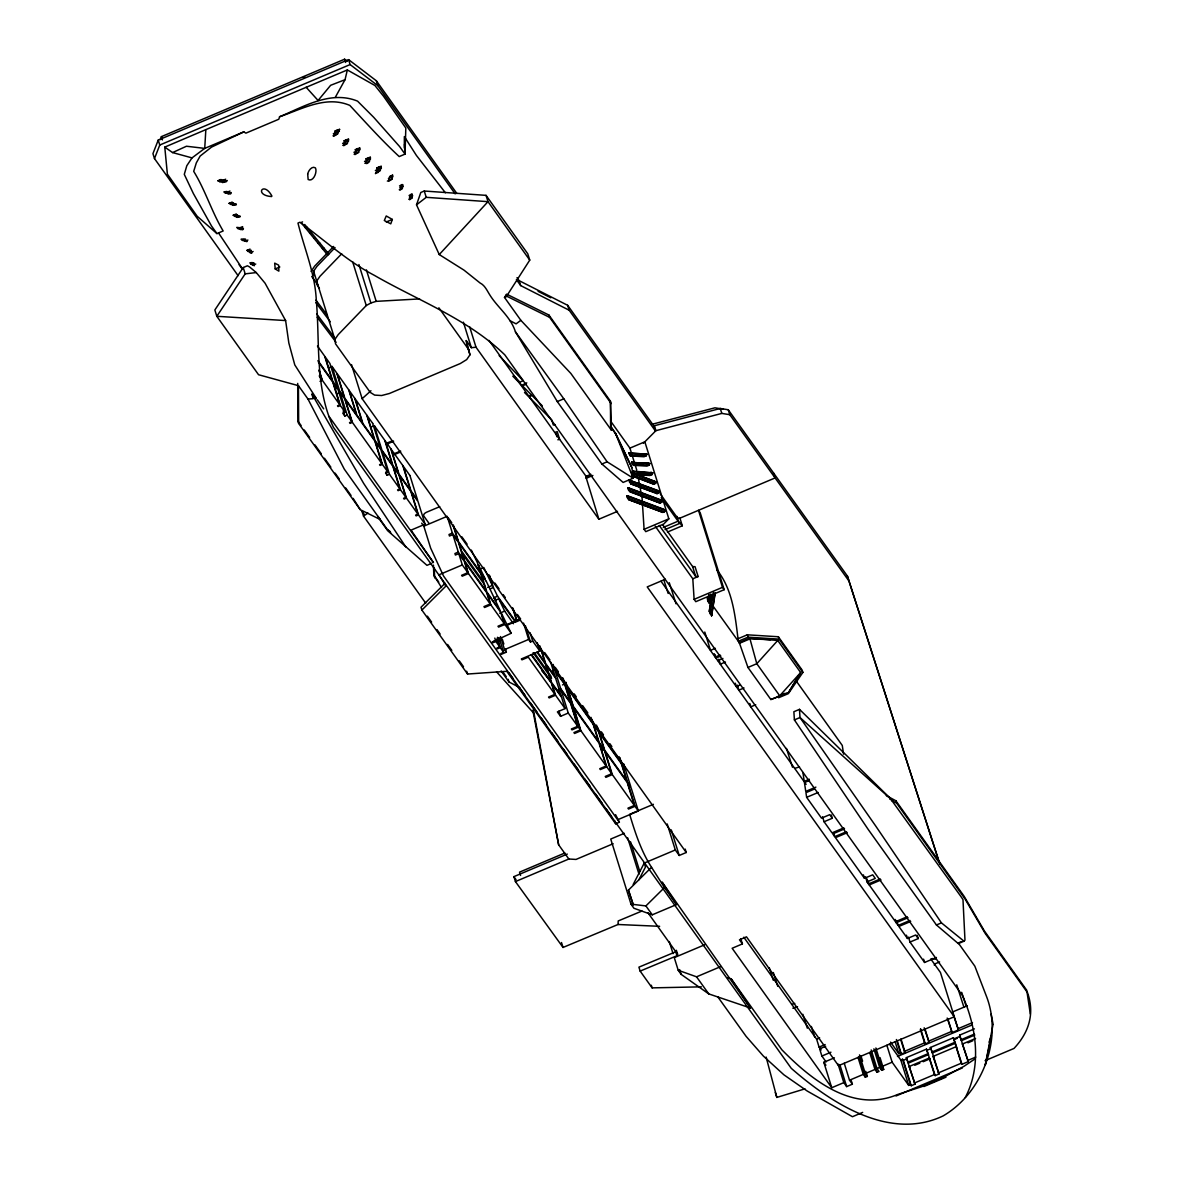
<?xml version="1.0" encoding="UTF-8"?>
<svg xmlns="http://www.w3.org/2000/svg" width="1184" height="1184" viewBox="0 0 1184 1184"><rect width="100%" height="100%" fill="white"/><g stroke="black" fill="none" stroke-linecap="round" stroke-linejoin="round"><path stroke-width="1.5" d="M628.719 453.043L646.967 454.153L646.227 455.81L644.022 456.743L630.288 455.899L628.719 453.043L646.967 454.153M630.288 455.899L640.796 455.914M631.634 462.411L649.883 463.521L649.158 465.179L646.938 466.111L633.159 465.282L631.634 462.411L649.883 463.521M404.321 148.03L404.366 136.589L416.383 155.4L445.391 192.77M567.299 854.078L513.886 876.648L515.425 881.577L563.036 947.452L618.018 924.497L618.226 920.945L641.98 911.029M404.528 144.3L405.032 154.112L405.816 128.02L383.512 96.23L374.928 85.5L347.341 69.945L205.838 129.633L204.728 148.385L192.015 157.886L186.806 165.73L184.29 174.359L193.347 193.495L211.551 226.04L216.953 233.603L223.169 230.969C211.758 211.98 205.424 190.372 193.702 171.354L196.322 162.874L200.14 156.066L211.507 147.112L243.83 131.868L245.858 133.156L278.817 119.229L279.572 116.757C303.77 106.708 330.706 90.162 357.538 101.128L373.67 117.275L399.615 146.55L405.032 154.112L399.215 156.569C381.855 140.511 366.004 122.766 349.783 105.376C325.822 95.268 302.068 109.091 279.572 116.757M338.032 129.648L335.649 131.794L333.651 136.323L337.588 133.91L339.586 129.382L334.998 130.921M965.3 1097.464C981.891 1065.985 976.489 1027.135 962.518 995.685L504.813 354.86C467.636 318.881 418.485 300.721 374.351 275.354C347.119 261.087 324.549 240.1 299.952 222.237L297.983 223.066C304.288 248.522 314.988 273.193 316.276 299.892C320.065 342.561 314.678 387.286 333.414 427.291L791.252 1068.308C830.561 1102.733 889.569 1141.465 943.13 1115.905C982.498 1092.95 1003.248 1038.531 986.198 995.64L974.846 966.174L958.285 942.967L961.082 941.783M710.622 595.078L709.172 603.085L707.825 601.206L708.861 594.338M709.172 603.085L710.489 594.205M715.195 593.391L711.569 615.858L709.275 611.432L711.836 594.264M712.013 594.812L709.275 611.432M710.237 613.978L713.523 592.089M711.569 615.858L715.018 592.888M992.991 1024.782L985.325 1064.756L990.15 1042.024M377.977 516.416L380.301 519.554L360.232 509.638L298.664 423.443L298.442 385.673L258.556 374.736L216.805 316.291L214.852 309.971L243.223 267.54L247.412 265.778L249.602 266.948L256.262 272.572L265.053 283.183L285.625 320.598L288.837 343.005L294.786 364.924L316.35 398.475M610.456 401.213L610.604 426.344L615.488 433.166L631.916 467.695L633.174 478.188L623.124 482.436L601.901 464.01L557.294 401.568L515.44 331.846C510.733 316.853 497.902 307.825 490.013 295.26C487.186 290.924 484.966 285.344 480.068 282.991L464.024 270.159L439.249 254.56L416.516 204.832L420.794 192.504L424.272 191.024L486.047 195.36L527.783 253.805L529.751 260.11L507.522 294.727L506.441 294.402L504.502 297.436L520.856 320.331L570.836 373.419L611.344 430.147L610.456 401.213L548.888 315.018L507.374 294.52M335.309 97.31L345.047 79.683L347.341 69.945M411.928 198.009L412.506 195.76L412.106 194.235L410.966 194.324L409.768 195.982L409.59 199.741L411.928 198.009L408.894 199.282M402.308 188.434L402.9 186.169L402.575 184.63L401.509 184.674L400.088 190.121L402.308 188.434L399.274 189.706M631.753 475.938L654.16 484.286L656.38 482.006L631.797 472.475M657.076 493.654L630.702 483.827L628.837 480.038L658.067 490.546L659.296 491.375L658.807 492.929L657.076 493.654L655.847 492.84L656.336 491.286M661.723 502.297L662.211 500.758L660.983 499.929L628.556 487.838L627.757 487.912L629.622 491.715L659.991 503.037L661.723 502.297L628.29 489.836M664.638 511.68L665.127 510.126L663.898 509.298L627.476 495.726L626.676 495.785L628.541 499.589L662.922 512.406L664.638 511.68L627.209 497.724M652.073 474.562L633.914 473.452L633.514 471.099L652.798 472.904L652.073 474.562L649.868 475.494L636.4 474.666M505.361 648.906L506.367 652.177L501.32 654.308L500.773 653.553L503.614 652.354L500.255 647.633L497.398 648.832L496.866 648.077L499.707 646.878L495.874 641.506L493.018 642.705L492.485 641.95L511.192 633.262L501.365 613.134L504.872 624.442L511.192 633.262M934.309 965.182L934.753 963.924L939.622 961.941M991.408 1035.734L989.054 1042.157M456.861 193.495L376.334 80.764L348.584 59.629L158.227 140.082L152.943 153.639L154.482 158.567L238.088 275.65M160.225 139.682L161.409 136.634L344.603 59.2L347.4 61.331M154.482 158.567L159.766 145.025L158.227 140.082M391.919 179.169L392.614 175.188L389.403 177.289L388.722 181.285L391.919 179.169L387.36 181.093M392.333 219.425L390.764 223.85L384.312 220.535L386.236 215.962L392.333 219.425L386.265 221.985M675.753 951.773L676.375 950.323L677.603 954.274L676.982 955.725L640.144 971.102L638.916 967.15L675.753 951.773L676.982 955.725M368.979 157.502L365.945 161.927L366.122 163.54L367.558 163.318L369.408 161.394L370.414 157.28L365.945 158.774M375.387 173.648L380.256 170.466L381.233 166.352L376.734 167.862M633.174 884.492L644.229 863.092L675.309 849.964L679.231 855.47L686.261 852.495L685.196 849.091M638.872 879.816L645.472 867.043L644.229 863.092M347.016 139.49L344.958 141.503L343.73 145.706L347.341 143.442L348.57 139.224L343.982 140.778M359.744 148.118L356.162 150.412L354.963 154.601L358.648 152.292L359.832 148.104L355.289 150.028M707.218 597.979L707.825 601.206M271.417 196.544C253.79 195.271 263.396 180.442 271.891 196.011L271.491 196.455M311.052 271.476L314.663 266.119L326.606 253.776M738.165 638.664L747.282 634.816L778.347 636.755L802.13 670.07L802.87 672.423L788.352 693.632L778.658 697.716L777.725 696.414M314.278 275.561L313.612 271.195L316.912 266.415L335.057 247.619M617.5 511.355L598.867 519.228L475.998 347.208L471.35 347.711L466.259 340.578L469.989 354.8L466.688 359.596L460.31 363.532L389.388 393.502L381.648 395.53L374.618 395.101L370.192 392.333L335.531 343.819L334.88 339.453L338.18 334.658L366.27 305.546L370.888 302.971L376.201 301.358L419.595 298.916M256.262 272.572L245.192 273.859L216.805 316.291L285.61 320.568M246.968 250.386L249.321 250.15L251.2 251.348L251.718 253.213L246.968 250.386L250.046 249.084M892.884 800.917L799.481 709.349L793.872 711.732L794.39 719.902L868.153 829.377L936.44 924.985L958.315 943.604L963.998 941.191L964.975 940.14L962.977 899.559L960.875 896.451L891.848 800.562L892.884 800.917L799.999 717.534L799.481 709.349M747.948 667.45L770.858 699.522L788.455 692.684L800.65 672.542L777.74 640.47L756.798 663.706L747.948 667.45L739.275 642.572L708.298 599.474M439.249 254.56L488 201.665L486.047 195.36M341.702 253.776L319.991 276.272L316.69 281.067L317.342 285.433L319.443 288.363M379.768 166.574L376.719 171.014L376.956 172.598L378.421 172.376M327.687 252.651L333.666 246.464M643.474 443.201L655.892 430.68L654.367 425.737M610.87 421.46L629.918 448.129L644.851 441.824L668.842 518.844L663.617 524.112L645.783 531.646L644.096 529.307L642.128 498.642L638.368 478.321M421.889 610.071L445.894 586.095L445.021 583.283L421.001 607.244L421.889 610.071L467.562 674.036L506.752 671.298L615.665 823.783L619.38 822.214L615.562 814.666M624.338 833.314L610.737 839.056L631.013 904.176L633.322 905.005L628.438 890.131L651.526 867.295C641.136 851.207 635.142 832.559 629.636 814.34L653.405 804.306M632.863 904.369L645.902 905.923L664.461 887.571L651.526 867.295M229.104 203.367L232.256 202.775L236.356 204.743L233.204 205.32L229.104 203.367L232.182 202.064M233.248 215.251L236.282 214.718L240.056 216.82L237.022 217.353L233.248 215.251L236.326 213.949M686.261 852.495L362.141 398.697L370.947 390.75M217.974 180.782L221.837 179.894L226.558 181.596L222.696 182.469L217.974 180.782L221.038 179.48M529.751 260.11L488 201.665L426.225 197.328L416.516 204.832M520.856 320.331L516.091 323.854L509.86 320.612M974.787 1059.044L963.88 1066.37L941.68 1078.254L921.67 1086.705L897.783 1094.445C853.057 1113.448 811.425 1079.926 781.84 1049.764L731.224 978.902L727.76 977.718M425.722 603.189L363.518 516.106L367.958 513.057M526.776 382.861L521.818 385.244L512.805 376.172M525.77 384.326L522.484 385.91L531.35 394.834L528.301 396.3L524.512 392.481M303.222 77.478L304.658 76.812M205.838 129.633L164.768 147.112L172.568 152.573L186.465 146.239L204.728 148.385L243.83 131.868M302.556 221.896L301.091 222.562L327.761 255.182M305.354 227.772L306.819 227.106M309.616 232.982L311.066 232.316M313.878 238.191L315.329 237.54M318.126 243.401L319.591 242.75M322.388 248.61L323.854 247.959M326.651 253.82L328.116 253.169M487.66 587.427L492.366 585.399L489.11 574.936M490.25 588.862L493.373 587.516L489.732 575.809M453.22 525.711L457.927 540.807L452.392 533.081L449.002 534.502L449.461 536.026L452.865 534.606L458.4 542.331L463.847 559.84L458.312 552.099L454.922 553.52L455.396 555.044L458.785 553.624L464.32 561.364L467.843 572.671L461.597 575.32L462.234 576.194L468.464 573.544L490.22 603.944L483.945 606.608L484.582 607.481L490.842 604.817L504.251 623.568L497.976 626.232L498.597 627.106L504.872 624.442M537.27 642.808L539.845 651.082L521.345 658.955L521.966 659.828L528.286 657.15L554.896 694.357L548.547 697.065L549.184 697.938L555.533 695.23L565.094 708.609L557.383 711.895L560.58 716.32L568.261 713.049L577.733 726.28L571.369 729.004L571.99 729.877L578.369 727.154L580.308 729.862L573.929 732.585L574.551 733.458L580.93 730.75L606.134 765.974L599.726 768.712L600.362 769.585L606.77 766.847L611.684 773.729L605.261 776.452L605.897 777.34L612.306 774.602L634.358 805.431L627.92 808.184L628.556 809.057L634.994 806.304L638.354 810.996L617.841 819.668M159.766 145.025L350.109 64.572L377.874 85.692L455.174 193.91M335.028 131.306L339.586 129.382M219.528 181.803L225.685 179.213M333.326 133.718L339.394 131.143M222.696 182.469L227.298 180.53M333.03 135.834L337.588 133.91M344.011 141.148L348.57 139.224M225.374 192.992L230.421 193.998L230.998 193.362L226.78 191.453L223.865 191.926L225.374 192.992L229.992 191.038M342.62 143.427L348.703 140.866M228.083 193.836L231.161 192.533M342.783 145.366L347.341 143.442M355.215 149.672L358.249 148.385M230.51 204.462L233.574 203.16M353.942 152.292L360.01 149.717M233.204 205.32L236.282 204.018M354.105 154.216L358.648 152.292M365.871 159.204L370.414 157.28M234.506 216.42L237.584 215.118M364.524 161.453L370.592 158.893M237.022 217.353L240.1 216.05M364.864 163.318L369.408 161.394M376.675 168.276L381.233 166.352M238.014 228.571L242.557 229.8L243.312 229.089L242.069 227.92L236.785 227.402L238.014 228.571L242.631 226.632M375.358 170.526L381.426 167.965M240.382 229.578L243.445 228.275M375.698 172.39L380.256 170.466M389.58 176.475L392.614 175.188M242.439 240.352L246.849 241.625L247.308 241.048L243.578 238.931L241.077 239.227L242.439 240.352L245.517 239.05M388.382 178.666L392.925 176.742M244.822 241.344L247.9 240.041M399.541 185.903L402.575 184.63M248.166 251.585L251.23 250.283M399.866 187.457L402.9 186.169M250.046 252.784L253.124 251.482M409.072 195.523L412.106 194.235M250.801 264.106L254.397 265.734L254.086 263.78L252.236 262.567L249.898 262.789L250.801 264.106L253.879 262.804M409.472 197.047L412.506 195.76M252.666 265.32L255.744 264.017M275.206 268.931L278.862 271.151L278.684 265.186L274.688 263.114L275.206 268.931L279.824 266.977M329.685 367.395L332.008 366.418L336.685 372.975L344.352 397.572L339.675 391.016L332.008 366.418M504.502 297.436L507.048 296.355L549.628 317.371L611.196 403.566M320.035 381.337L322.359 380.345L339.823 404.81L337.514 405.801L338.047 406.556L340.37 405.579L345.062 412.136L342.738 413.112L344.84 416.058L347.164 415.081L351.84 421.637L349.517 422.614L350.064 423.384L352.388 422.407L381.884 463.684L379.561 464.676L380.108 465.43L382.432 464.454L387.864 472.061L385.54 473.038L387.138 475.287L389.462 474.31L399.896 488.918L397.572 489.895L398.12 490.664L400.444 489.688L405.905 497.324L403.581 498.316L404.129 499.071L406.452 498.094L417.922 514.152L415.599 515.129L416.146 515.898L418.47 514.922L425.1 524.201L411.04 530.136L433.462 562.592L328.974 416.383M335.25 389.062L337.558 388.086L329.907 363.473L325.215 356.917L332.882 381.529L337.558 388.086M337.766 393.34L340.074 392.348L344.766 398.904L351.84 421.637M371.983 426.625L374.307 425.633L384.741 440.256L392.407 464.868L381.973 450.246L374.307 425.633M385.954 443.526L392.629 440.714M386.872 444.104L393.636 441.232M393.858 453.872L400.621 451.015M393.991 454.774L400.651 451.962M557.294 401.568L563.821 398.816L607.111 461.804L633.174 478.188L615.488 433.166M439.708 506.678L426.64 512.198A4.692 2.56 -17.3 0 0 423.902 516.18L428.978 523.284M421.682 523.18L423.828 526.17L447.167 516.313L452.392 533.081M601.901 464.01L607.111 461.804M598.867 519.228L585.784 476.486L590.875 474.34M585.784 476.486L589.81 475.465M586.124 478.321L592.903 475.465M646.198 463.743L648.418 462.811M431.834 563.288L426.965 565.345L387.745 530.758L378.347 517.586M649.128 473.112L651.333 472.179M467.843 572.671L462.308 564.931L438.968 574.802L445.894 586.095M480.438 568.912L483.782 567.491L492.366 585.399M644.096 529.307L668.842 518.844M660.361 494.039L677.5 518.015L679.942 518.163L775.106 477.936L773.566 473.008M663.262 527.442L678.062 521.182L682.31 525.785L667.465 532.06M665.008 529.633L680.016 523.284M499.663 613.223L504.68 611.092L513.456 623.731M505.968 624.989L520.427 618.877M507.966 624.826L512.983 622.695M514.788 622.429L519.362 620.49M492.485 641.935L495.326 640.736M665.364 579.242L647.219 586.909L954.245 1016.775L838.524 1065.689L746.497 936.84L739.467 939.8L742.412 943.914L732.141 948.266L831.745 1087.726L843.822 1082.62L846.664 1086.601L852.376 1084.189L851.311 1080.8M500.477 636.548L504.547 649.616L528.656 639.434L530.476 641.98L532.682 641.047L539.845 651.082M724.179 589.691L722.492 587.338L698.501 510.319L700.173 512.657L724.179 589.691L695.792 601.679L694.12 599.341L692.803 578.798L698.131 576.549L695.052 566.692L692.61 566.544L662.64 524.586M694.12 599.341L722.492 587.338M715.388 648.299L710.504 650.356L704.791 632.034M802.87 672.423L779.072 639.108L748.022 637.17L738.328 641.254C735.249 616.864 732.985 589.795 716.986 570.037M739.275 642.572L749.768 638.132L777.74 640.47M739.319 643.356L750.005 638.842L770.473 639.671M717.815 660.598L722.921 658.437M725.481 662.019L720.375 664.18L718.821 659.192M739.748 685.107L736.344 686.542L735.308 683.212M744.026 687.978L738.905 690.139L737.351 685.136M755.703 704.761L750.834 706.818L749.783 703.488M780.7 695.156L785.155 693.262M770.858 699.522L788.455 692.684L800.65 672.542L779.708 695.778L756.798 663.706L749.768 638.132M794.39 719.902L799.999 717.534L875.805 826.151L941.428 922.869L963.998 941.191M564.827 853.013L519.539 872.149L520.56 875.435M515.425 881.577L568.838 859.007L576.016 859.436L613.164 843.733M809.308 779.205L804.247 781.351L802.93 772.53M809.501 780.448L804.439 782.594L805.756 791.4L815.894 787.123M814.385 789.077L805.949 792.658L806.644 797.335L821.504 818.144L829.732 814.666L832.308 818.262L824.079 821.74L822.54 816.812M806.644 797.335L818.144 792.481M843.852 827.882L832.026 832.87L824.079 821.74M844.562 828.889L832.752 833.876L834.735 836.674L846.56 831.671M631.013 904.176L633.928 908.261L652.266 914.818L676.582 904.546L662.063 882.065L750.493 1008.028L708.742 993.894L681.126 974.343L678.21 970.258L674.273 957.619L704.658 944.788M847.285 832.678L835.46 837.68L864.483 878.306L872.712 874.828L875.272 878.424L867.043 881.902L865.43 876.737M867.043 881.902L868.494 883.945L880.319 878.942M868.138 881.503L869.219 884.951L881.044 879.949M678.21 970.258L696.547 976.815L720.864 966.544M907.299 916.727L895.489 921.714L869.219 884.951M895.178 919.45L896.199 922.721L908.024 917.733M896.199 922.721L898.153 925.444L909.963 920.456M910.688 921.463L898.863 926.45L907.447 938.468L915.676 934.99L918.236 938.586L910.008 942.064L908.483 937.136M936.44 924.985L941.428 922.869M910.008 942.064L924.586 962.459L936.411 957.471M743.804 937.225L816.634 1039.197L819.654 1037.924M816.634 1039.197L819.091 1047.1L825.13 1044.54M825.677 1046.301L819.639 1048.846L821.888 1056.039L826.062 1061.9M821.888 1056.039L830.946 1052.206M831.745 1087.726L823.827 1062.3L834.394 1057.83M967.239 1005.764L952.424 1012.039L958.418 1029.932L952.128 1032.596L947.17 1018.062M890.56 1042.127L898.863 1053.73L900.61 1052.99L901.364 1054.056L905.168 1052.443L900.965 1038.975M900.728 1039.596L904.398 1051.392L924.571 1042.867L925.326 1043.933L929.114 1042.32L924.171 1027.786M928.36 1041.269L951.359 1031.545M957.664 1028.881L972.493 1022.621M897.472 1056.483L972.316 1024.856M844.251 1063.262L849.52 1080.208L863.299 1074.391L865.356 1077.248L867.354 1076.404L865.77 1071.328M859.495 1054.9L865.297 1073.548L874.991 1069.448L877.048 1072.304L879.031 1071.461L876.989 1068.604L871.187 1049.956M876.989 1068.604L879.682 1067.465L881.725 1070.321L883.723 1069.478L880.038 1057.623M875.879 1047.973L881.68 1066.621L892.144 1062.196L908.72 1085.417L910.481 1084.677L911.236 1085.728L915.025 1084.13L906.352 1057.652L926.524 1049.128L935.197 1075.605L938.986 1074.006L931.601 1050.267M889.406 1044.022L900.802 1059.991L902.563 1059.251L903.318 1060.302L911.236 1085.728M938.986 1074.006L933.081 1056.424L956.08 1046.7L956.702 1047.559L955.355 1043.237L932.356 1052.961L930.313 1047.514L953.312 1037.806L961.985 1064.283L968.29 1061.619L959.617 1035.142L974.432 1028.866M903.318 1060.302L907.107 1058.703M927.279 1050.178L931.068 1048.58L930.313 1047.514M960.372 1036.192L954.067 1038.856L953.312 1037.806L955.355 1043.237M953.845 1039.73L957.249 1038.294M907.788 1062.24L927.945 1053.716L928.552 1054.574L908.394 1063.084L906.352 1057.652M931.749 1052.102L954.748 1042.379M959.617 1035.142L961.038 1039.715L974.225 1034.15M974.832 1035.008L961.66 1040.573L961.038 1039.715M915.025 1084.13L909.12 1066.547L929.292 1058.022L929.899 1058.881M968.29 1061.619L962.385 1044.036L975.572 1038.472M914.773 1065.274L919.82 1063.143M923.18 1061.722L928.226 1059.591M967.935 1042.808L972.878 1040.721M914.27 1083.079L934.442 1074.554L935.197 1075.605M938.231 1072.941L961.23 1063.232L961.985 1064.283M967.535 1060.568L975.764 1057.075M896.036 1095.97L962.34 1067.938M862.677 1112.398L852.465 1116.719L807.207 1091.026L783.912 1074.82L763.369 1056.069L746.083 1036.326L717.83 996.884M923.875 1086.527L945.986 1077.188M985.088 1060.657L1013.992 1048.447C1028.763 1032.685 1035.038 1013.726 1027.475 992.621L985.177 933.377L964.886 898.7L896.643 803.152L895.903 800.798L886.283 795.589M552.454 670.81L554.808 669.818L564.28 683.064L562.592 677.662M562.548 684.929L564.901 683.938L566.84 686.646L565.582 682.591M558.3 689.576L560.654 688.585L570.126 701.831L564.753 684.589L555.281 671.343L560.654 688.585M558.774 691.101L561.127 690.109L570.599 703.355L577.733 726.28M601.679 750.271L604.062 749.28L598.69 732.023L593.776 725.156L599.148 742.398L604.062 749.28M515.144 621.659L498.79 598.793L495.326 600.229L494.083 597.624L497.532 596.188L515.602 621.452M345.047 79.683L330.632 85.307L318.082 100.477L306.138 87.246M794.656 768.431L799.511 766.906M791.622 1004.402L794.76 1003.425M792.836 1008.191L797.528 1006.711M555.044 424.523L553.342 425.056L551.744 419.906L528.967 396.98L532.016 395.5L542.316 405.875M557.871 439.797L559.588 439.264L557.25 431.686L555.548 432.219L556.939 436.763M775.298 1092.492L776.837 1097.42L804.987 1088.851M651.984 424.301L714.929 407.814L722.906 409.102M516.994 277.663L519.14 280.667L567.654 305.309L653.79 425.9L720.272 408.48L728.249 409.768L847.433 576.105L939.904 864.32M567.654 305.309L569.193 310.238L655.329 430.828L721.811 413.408L729.788 414.696L848.972 581.033L939.178 862.218M935.271 959.144L932.178 958.537M630.702 483.827L655.847 492.84M628.541 499.589L662.922 512.406M298.442 385.673L307.988 399.052L313.153 398.697L311.999 394.198L316.246 398.697M640.144 971.102L652.118 987.87L701.387 986.849M618.018 924.497L659.636 926.317M629.488 454.789L646.227 455.81M639.33 463.314L642.764 463.536M632.36 464.158L649.158 465.179M634.979 464.75L643.726 465.282M633.322 471.72L652.798 472.904M644.185 472.816L647.47 473.008M638.28 474.148L648.388 474.769M659.281 525.444L695.674 576.401L698.131 576.549M172.568 152.573L192.015 157.886M631.264 472.638L656.38 482.006M632.093 474.695L655.877 483.56M634.017 476.412L654.16 484.286M628.837 480.023L659.296 491.375M629.37 481.962L658.807 492.929M627.757 487.912L662.211 500.758M630.421 491.641L659.991 503.037M626.676 495.785L665.127 510.126M538.113 291.338L550.841 297.791M516.387 279.587L520.679 285.596L569.193 310.238M501.113 670.958L508.972 681.969L519.628 687.534M891.848 800.562L896.643 803.152M889.791 799.067L892.988 800.813M307.988 399.052L344.307 469.16L387.39 529.588L390.38 531.66M390.75 532.83L387.39 529.588M216.953 233.603L197.136 216.213L167.388 174.166L164.768 147.112M499.174 355.629L523.121 380.641L519.954 382.166L513.649 375.594M496.54 671.772L534.058 713.538L558.641 844.799L568.838 859.007M541.65 670.529L550.9 681.525L548.71 674.495L533.111 652.695M304.688 224.501L328.841 254.057M218.774 233.307L242.646 269.094M315.936 300.144L327.036 314.9M315.876 302.66L330.292 321.796M316.705 314.012L334.436 337.573M317.164 317.208L336.064 342.309M515.44 331.846L563.821 398.816M513.886 876.648L516.046 879.653M895.903 800.798L964.161 896.347L984.437 931.024L1026.75 990.268L1030.317 1013.978M796.654 681.584L842.283 745.461L843.585 754.149M661.22 497.606L678.062 521.182M610.604 426.344L615.843 434.336L631.916 467.695M631.664 461.79L632.463 462.9M633.514 471.099L634.313 472.209M629.385 479.86L630.717 481.725M628.556 487.838L629.888 489.717M655.196 526.155L692.803 578.798M488.992 340.4L586.465 476.886M661.027 581.27L806.112 784.385M930.772 958.936L940.436 972.464L958.418 1029.932M438.864 307.796L469.323 350.434M962.385 1044.036L963.006 1044.895M933.081 1056.424L933.702 1057.282M904.398 1051.392L905.168 1052.443M909.12 1066.547L909.741 1067.406M881.68 1066.621L883.723 1069.478M311.732 276.434L318.008 285.24M865.297 1073.548L867.354 1076.404M448.085 517.6L451.77 522.751M461.79 536.752L467.088 544.152M494.912 583.046L499.056 588.833M503.185 594.62L505.257 597.52M517.393 614.481L520.59 618.936M544.64 652.547L549.953 659.976M555.222 667.362L558.389 671.772M574.196 693.868L576.282 696.799M582.587 705.605L587.841 712.946M601.368 731.845L603.47 734.79M609.76 743.596L611.862 746.527M849.52 1080.208L852.376 1084.189M537.521 652.088L544.98 662.507L539.756 645.724M819.091 1047.1L821.148 1049.971M536.929 652.118L545.454 664.032L547.852 671.713L534.339 652.828M317.475 346.068L324.668 356.147L332.334 380.76L317.948 360.602M494.083 597.624L496.2 600.599M823.827 1062.3L825.914 1065.215M531.734 654.737L550.9 681.525M531.142 654.767L551.374 683.05L554.896 694.357M318.363 361.934L332.748 382.092L339.823 404.81M319.192 375.92L321.811 379.59L319.088 370.844M497.502 637.273L500.018 640.81L499.056 637.688M497.902 638.59L500.432 642.128L503.614 652.354M504.547 649.616L506.367 652.177M619.38 822.214L443.556 576.046L430.65 548.103L423.828 526.17M664.461 887.571L676.582 904.546M509.076 672.956L513.338 678.935M519.746 687.904L525.089 695.378M530.432 702.852L536.826 711.821M541.103 717.8L546.446 725.274M551.788 732.748L558.182 741.732M563.525 749.206L566.736 753.69M574.21 764.154L578.473 770.133M584.881 779.102L590.224 786.576M595.567 794.05L601.975 803.018M606.238 808.998L611.58 816.472M433.448 565.108L433.818 575.232L438.746 582.114M503.244 672.423L506.19 676.552M433.818 575.232L441.528 587.53M645.902 905.923L652.266 914.818M696.547 976.815L708.742 993.894M297.702 383.409L297.924 421.09L301.106 425.544M304.288 429.999L309.601 437.429M314.914 444.858L321.278 453.783M324.46 458.238L330.839 467.162M335.072 473.112L339.32 479.046M345.698 487.971L350.997 495.4M353.128 498.375L360.232 509.638M364.124 514.182L361.978 511.177L363.518 516.106M647.959 912.76L677.603 954.274M628.438 890.131L632.833 903.422M427.38 616.168L431.627 622.118M436.94 629.562L440.122 634.017M447.567 644.436L451.814 650.386M459.259 660.79L463.506 666.74M239.079 264.668L242.291 269.168M317.312 399.822L323.676 408.865M405.772 546.904L363.666 483.412L311.999 394.198M731.224 978.902L750.493 1008.028M493.373 587.516L497.532 596.188M498.79 598.793L504.68 611.092M471.321 550.072L477.374 562.681L480.29 572.094L458.548 541.695L453.324 524.912M708.55 599.844L709.527 602.39M710.962 612.616L711.939 615.162M961.689 992.325L966.188 1006.385M956.746 984.822L963.954 1007.347M786.472 748.436L792.481 767.232M669.271 582.661L676.034 603.796M811.321 1026.454L814.696 1037.006M663.75 579.672L668.161 593.45M802.856 1014.288L807.31 1028.2M773.344 972.538L777.755 986.316M769.319 967.89L773.256 980.204M847.433 576.105L848.972 581.033M947.925 1019.128L952.128 1032.596M956.08 1046.7L961.23 1063.232M917.215 935.301L918.236 938.586M923.564 959.173L924.586 962.459M906.426 935.182L907.447 938.468M896.614 920.53L898.153 925.444M924.926 1028.852L928.596 1040.632M728.249 409.768L729.788 414.696M920.604 1028.763L925.326 1043.933M920.368 1029.399L924.571 1042.867M926.524 1049.128L927.945 1053.716M929.292 1058.022L934.442 1074.554M720.272 408.48L721.811 413.408M866.895 878.78L868.494 883.945M863.402 874.858L864.483 878.306M778.347 636.755L779.072 639.108M831.286 814.977L832.308 818.262M833.714 833.388L834.735 836.674M897.161 1040.573L901.364 1054.056M896.406 1039.522L900.61 1052.99M902.563 1059.251L910.481 1084.677M895.178 1041.95L898.863 1053.73M900.802 1059.991L908.72 1085.417M886.86 1045.25L892.144 1062.196M747.282 634.816L748.022 637.17M875.39 1049.986L881.725 1070.321M873.881 1048.817L879.682 1067.465M870.699 1051.969L877.048 1072.304M869.707 1052.487L874.991 1069.448M861.005 1056.069L862.588 1061.145M859.022 1056.912L865.356 1077.248M858.03 1057.43L863.299 1074.391M653.79 425.9L655.329 430.828M676.996 516.402L679.039 522.988M692.61 566.544L695.674 576.401M714.944 654.708L715.98 658.038L720.76 656.025L720.05 655.018L715.269 657.031L714.233 653.701M839.811 1064.564L846.664 1086.601M838.02 1063.972L843.822 1082.62M629.918 448.129L634.121 461.627M635.172 465.001L636.74 470.063M548.888 315.018L549.628 317.371M740.799 938.72L742.412 943.914M519.14 280.667L520.679 285.596M506.441 294.402L507.048 296.355M671.284 829.91L679.231 855.47M667.214 823.96L675.309 849.964M623.628 763.724L624.886 767.78L621.526 763.088L619.839 757.686M638.354 810.996L631.205 788.07L627.846 783.379L634.994 806.304M619.217 756.813L620.904 762.215L598.838 731.386L597.58 727.331M634.358 805.431L627.224 782.506L605.172 751.677L612.306 774.602M679.646 969.607L681.126 974.343M669.271 941.546L673.045 953.668M596.529 725.096L598.216 730.498L593.302 723.631L592.044 719.576M611.684 773.729L604.536 750.789L599.622 743.922L606.77 766.847M630.569 841.868L639.745 871.335M469.634 326.754L475.998 347.208M590.994 717.356L592.681 722.758L567.476 687.519L565.789 682.117M606.134 765.974L599 743.049L573.796 707.81L580.93 730.75M627.653 837.798L638.99 874.192M424.272 191.024L426.225 197.328M463.388 322.152L471.35 347.711M466.91 344.944L469.989 354.8M614.777 820.956L615.665 823.783M580.308 729.862L573.16 706.937L571.221 704.228L578.369 727.154M563.214 678.536L564.901 683.938M376.334 80.764L377.874 85.692M553.12 664.416L554.808 669.818M561.127 690.109L568.261 713.049M550.471 661.664L555.178 676.76L545.602 663.38L540.91 648.284M565.094 708.609L561.571 697.302L552.01 683.923L555.533 695.23M651.304 985.236L652.118 987.87M558.952 711.11L560.58 716.32M530.121 632.789L532.682 641.047M525.385 625.655L530.476 641.98M348.584 59.629L350.109 64.572M523.565 623.095L528.656 639.434M344.603 59.2L345.624 62.486M513.131 608.517L516.786 620.268M512.509 607.644L516.683 621.067M533.037 710.252L534.058 713.538M504.251 623.568L500.728 612.261L487.32 593.51L490.842 604.817M502.297 639.108L503.836 644.007M490.22 603.944L486.698 592.636L464.942 562.237L468.464 573.544M497.591 639.108L500.255 647.633M497.058 638.354L499.707 646.878M494.808 638.087L495.874 641.506M558.641 844.799L532.859 710.4M452.865 534.606L458.312 552.099M458.785 553.624L462.308 564.931M366.389 269.863L376.201 301.358M358.915 264.535L370.888 302.971M352.654 261.797L366.27 305.546M561.497 942.523L563.036 947.452M425.1 524.201L418.011 501.468L411.381 492.189L418.47 514.922M417.922 514.152L410.848 491.419L399.378 475.361L406.452 498.094M466.688 671.21L467.562 674.036M405.905 497.324L398.83 474.606L393.369 466.955L400.444 489.688M399.896 488.918L392.822 466.185L382.388 451.578L389.462 474.31M387.864 472.061L380.774 449.328L375.343 441.721L382.432 464.454M386.043 471.794L387.138 475.287M351.515 364.613L362.141 398.697M381.884 463.684L374.795 440.966L345.314 399.674L352.388 422.407M313.612 271.195L334.88 339.453M340.074 392.348L347.164 415.081M345.062 412.136L337.973 389.403L333.296 382.846L340.37 405.579M343.212 410.818L344.84 416.058M319.088 369.867L322.359 380.345M297.924 421.09L298.664 423.443M243.223 267.54L245.192 273.859M161.409 136.634L162.43 139.919M679.942 518.163L682.31 525.785M508.158 679.305L508.972 681.969M628.808 497.591L629.34 499.53M766.137 1057.075L776.837 1097.42M993.095 1024.145L991.097 1014.126M466.259 340.578L466.688 343.493M610.974 427.513L611.344 430.147M434.276 567.787L434.646 577.896M307.692 174.092L308.151 179.539C313.36 182.247 317.49 172.006 315.447 167.906C312.028 165.508 308.195 170.896 307.692 174.092M567.314 688.17L565.375 685.462L570.747 702.704L572.686 705.412L567.314 688.17M593.154 724.282L567.95 689.044L573.322 706.3L598.527 741.524L593.154 724.282M621.378 763.739L599.311 732.896L604.684 750.153L626.75 780.981L621.378 763.739M625.359 769.304L622 764.612L627.372 781.854L630.732 786.546L625.359 769.304M485.07 578.769L480.926 572.967L478.38 564.798L485.07 578.769M480.763 573.604L459.022 543.204L461.42 550.9L483.161 581.3L480.763 573.604M486.328 581.374L481.4 574.492L486.846 591.985L500.255 610.737L486.328 581.374M555.651 678.284L546.076 664.905L548.473 672.601L550.678 675.679L551.537 678.447L549.346 675.368L551.537 682.413L561.098 695.778L555.651 678.284M348.703 389.788L337.233 373.73L344.899 398.342L356.369 414.4L348.703 389.788M354.712 398.209L349.25 390.557L356.917 415.17L362.378 422.806L354.712 398.209M366.714 415.022L355.259 398.964L362.911 423.576L374.381 439.634L366.714 415.022M372.708 423.398L367.262 415.791L374.928 440.389L380.36 447.996L372.708 423.398M390.75 448.662L385.288 441.025L392.955 465.623L398.416 473.274L390.75 448.662M402.767 465.49L391.297 449.432L398.964 474.044L410.434 490.087L402.767 465.49M409.945 475.539L403.315 466.244L410.981 490.857L417.612 500.136L409.945 475.539M484.034 584.082L462.278 553.683L464.468 560.713L486.224 591.112L484.034 584.082"/></g></svg>
